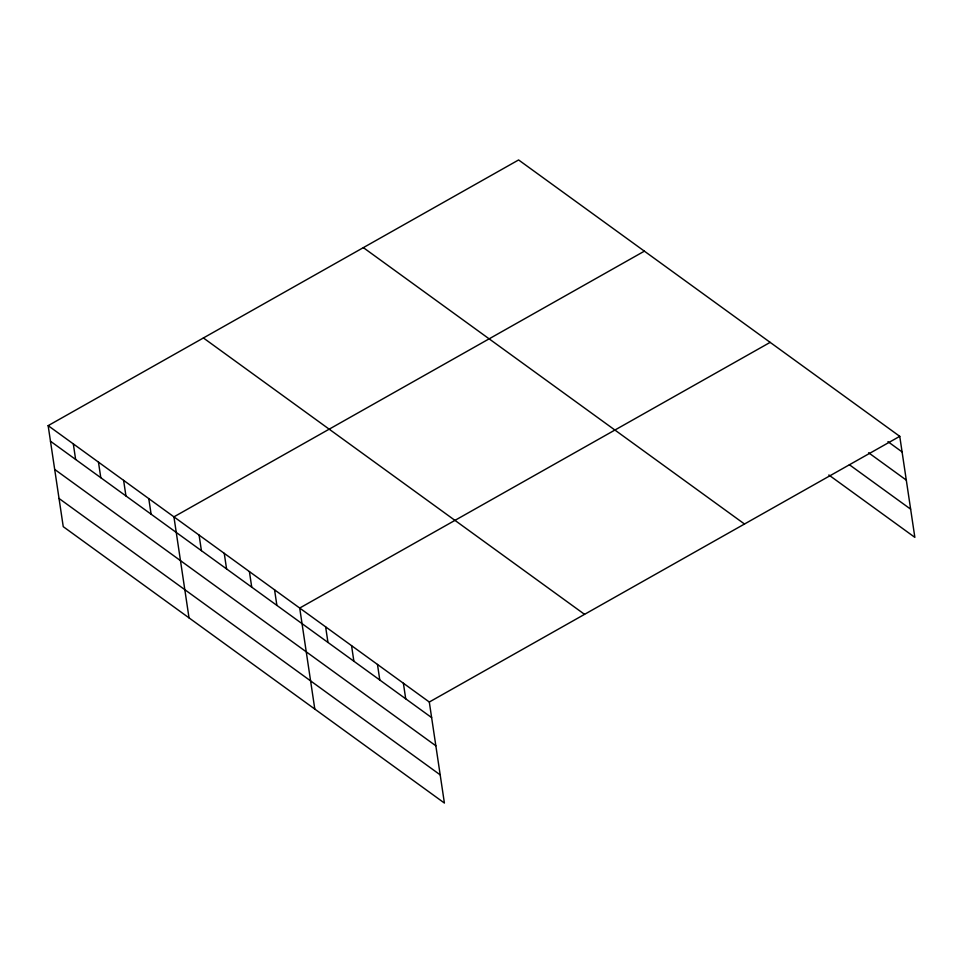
<?xml version="1.0" encoding="UTF-8"?>
<svg xmlns="http://www.w3.org/2000/svg" width="963" height="963" viewBox="0 0 963 963"><rect width="100%" height="100%" fill="white"/><g stroke="black" fill="none" stroke-linecap="round" stroke-linejoin="round"><path stroke-width="1.44" d="M48.15 425.646L429.305 702.027L444.4 803.046L63.245 526.665L48.15 425.646L518.6 159.954L899.755 436.335L914.85 537.354L828.842 474.988M644.379 251.162L173.93 516.854L189.025 617.873M770.159 342.371L299.71 608.05L314.805 709.081M429.305 702.027L899.755 436.335M887.946 441.656L902.078 451.912M868.59 452.766L906.291 480.104M849.378 464.732L910.637 509.162M363.352 247.635L744.507 524.016M203.398 337.965L584.553 614.346M50.473 441.223L431.629 717.604M54.686 469.414L435.842 745.795M59.032 498.473L440.187 774.854M403.389 683.236L405.712 698.801M377.472 664.434L379.795 680.01M351.555 645.643L353.878 661.22M325.626 626.853L327.962 642.417M274.551 589.813L276.887 605.39M249.405 571.577L251.728 587.141M224.247 553.328L226.57 568.904M199.088 535.091L201.411 550.667M148.771 498.605L151.107 514.182M123.613 480.368L125.948 495.945M98.467 462.132L100.79 477.696M73.308 443.883L75.632 459.459"/></g></svg>
